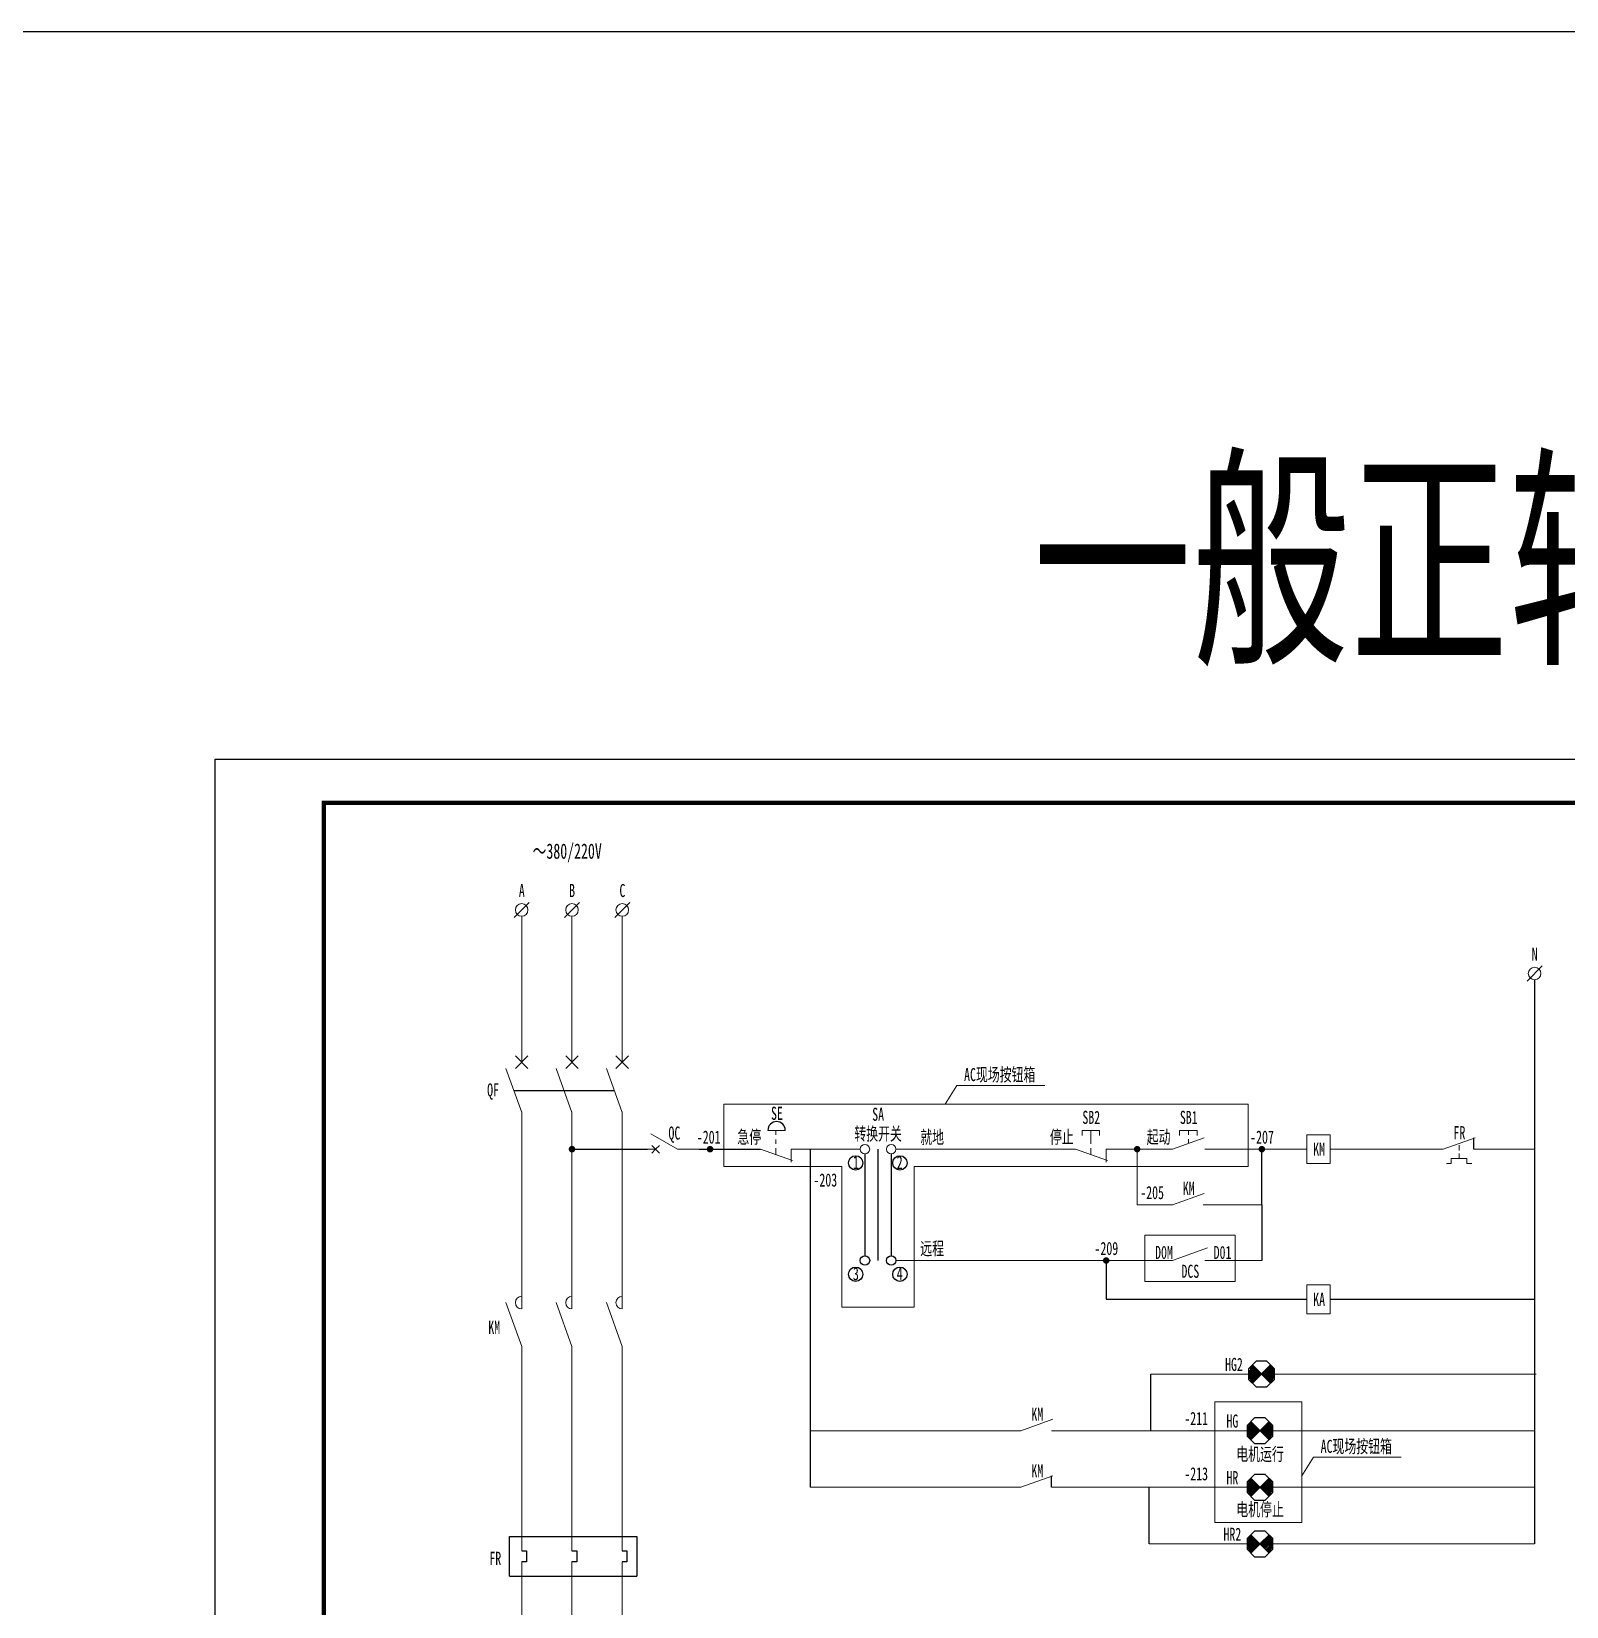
# Model space of a CAD drawing. Header units: millimetres. Extents: x 257344 to 1270023, y 272924 to 540726.
# Drawn here: x 1050194 to 1085439, y 306758 to 342924 of the extents above; entities that cross this region are included whole.
import ezdxf
from ezdxf.enums import TextEntityAlignment as Align

# ---------------------------------------------------------------- set-up
doc = ezdxf.new("R2010")
doc.units = ezdxf.units.MM
doc.linetypes.add('常规', pattern=[20, 10, 0, 10])
for name, color, linetype, lineweight in [('1轮廓实线层', 7, 'Continuous', 18), ('_0', 7, 'Continuous', 25), ('MX', 3, 'Continuous', 0), ('SW', 8, 'Continuous', 20), ('TEXT', 4, 'Continuous', 0)]:
    doc.layers.add(name, color=color, linetype=linetype, lineweight=lineweight)
for name, color, linetype in [('D1', 4, 'Continuous'), ('动力平面导线层', 3, '常规'), ('图框', 7, 'Continuous'), ('标注-照明', 7, 'Continuous'), ('照明平面导线层', 3, 'Continuous'), ('照明平面设备层', 1, 'Continuous'), ('电气-接地设计-接地线', 3, '接地线'), ('表格图框层', 7, 'Continuous')]:
    doc.layers.add(name, color=color, linetype=linetype)
doc.styles.add('标准', font='', dxfattribs={"width": 0.667})
doc.styles.get('标准').set_extended_font_data('NSimSun')
doc.linetypes.add('接地线', pattern='A,500,[136,EESLTYPE.shx,S=100,R=0,X=0,Y=0],500,-200,60,-200', length=1460)

# ---------------------------------------------------------------- blocks, each defined once
blk = doc.blocks.new('*U33')
at = {"layer": '1轮廓实线层'}
for p, q in [((0, 15), (0, 10)), ((0, 5), (-3.5, 11.06)), ((0, 10), (-0.88, 10.88)), ((0, 10), (0.88, 10.88)), ((0, 10), (-0.88, 9.12)), ((0, 10), (0.88, 9.12)), ((0, 5), (0, 0))]:
    blk.add_line(p, q, dxfattribs=at)

msp = doc.modelspace()

# ---------------------------------------------------------------- hatches: boundary and pattern name
at = {"linetype": 'ByBlock', "lineweight": 25}
h = msp.add_hatch(dxfattribs=at)
h.set_pattern_fill('ANSI31', color=3, scale=184.8, style=0)
h.set_pattern_definition([(45, (514033.777, 314289.856), (-16.3341666, 16.3341666), [])])
h.paths.add_polyline_path([(1078436.1, 312094.9), (1078227.2, 312304.1, 0.1991281), (1078140.5, 312094.9, 0.1986966), (1078226.9, 311886)])
h.paths.add_polyline_path([(1078645.4, 312303.8), (1078436.1, 312094.9), (1078645, 311885.6, 0.1991281), (1078731.8, 312094.9, 0.1986966)])
h = msp.add_hatch(dxfattribs=at)
h.set_pattern_fill('ANSI31', color=3, scale=184.8, style=0)
h.set_pattern_definition([(45, (513997.379, 312989.856), (-16.3341666, 16.3341666), [])])
h.paths.add_polyline_path([(1078399.7, 310794.9), (1078190.8, 311004.1, 0.1991281), (1078104.1, 310794.9, 0.1986966), (1078190.5, 310586)])
h.paths.add_polyline_path([(1078609, 311003.8), (1078399.7, 310794.9), (1078608.6, 310585.6, 0.1991281), (1078695.4, 310794.9, 0.1986966)])
h = msp.add_hatch(dxfattribs=at)
h.set_pattern_fill('ANSI31', color=1, scale=184.8, style=0)
h.set_pattern_definition([(45, (513997.379, 311689.856), (-16.3341666, 16.3341666), [])])
h.paths.add_polyline_path([(1078399.7, 309494.9), (1078190.8, 309704.1, 0.1991281), (1078104.1, 309494.9, 0.1986966), (1078190.5, 309286)])
h.paths.add_polyline_path([(1078609, 309703.8), (1078399.7, 309494.9), (1078608.6, 309285.6, 0.1991281), (1078695.4, 309494.9, 0.1986966)])
h = msp.add_hatch(dxfattribs=at)
h.set_pattern_fill('ANSI31', color=1, scale=184.8, style=0)
h.set_pattern_definition([(45, (513997.379, 310389.856), (-16.3341666, 16.3341666), [])])
h.paths.add_polyline_path([(1078399.7, 308194.9), (1078190.8, 308404.1, 0.1991281), (1078104.1, 308194.9, 0.1986966), (1078190.5, 307986)])
h.paths.add_polyline_path([(1078609, 308403.8), (1078399.7, 308194.9), (1078608.6, 307985.6, 0.1991281), (1078695.4, 308194.9, 0.1986966)])

# ---------------------------------------------------------------- linework, layer by layer
at = {"color": 0, "linetype": 'ByBlock', "lineweight": 20}
for p, q in [((1082606.8, 317259.4), (1080012.9, 317259.4)), ((1082972.4, 317349.9), (1082972.4, 317229.3)), ((1084706.1, 317259.4), (1083308.6, 317259.4)), ((1082683, 316933.2), (1082791.5, 316933.2)), ((1082791.5, 316933.2), (1082791.5, 317041.7)), ((1082791.5, 317041.7), (1083153.3, 317041.7)), ((1082972.4, 317162.3), (1082972.4, 317041.7)), ((1083153.3, 317041.7), (1083153.3, 316933.2)), ((1083153.3, 316933.2), (1083261.8, 316933.2))]:
    msp.add_line(p, q, dxfattribs=at)
at = {"color": 3, "linetype": 'ByBlock', "lineweight": 25}
for p, q in [((1078645.4, 312303.8), (1078226.9, 311886)), ((1078645, 311885.6), (1078227.2, 312304.1)), ((1078609, 311003.8), (1078190.5, 310586)), ((1078608.6, 310585.6), (1078190.8, 311004.1))]:
    msp.add_line(p, q, dxfattribs=at)
at = {"color": 1, "linetype": 'ByBlock', "lineweight": 25}
for p, q in [((1078609, 309703.8), (1078190.5, 309286)), ((1078608.6, 309285.6), (1078190.8, 309704.1)), ((1078609, 308403.8), (1078190.5, 307986)), ((1078608.6, 307985.6), (1078190.8, 308404.1))]:
    msp.add_line(p, q, dxfattribs=at)
at = {"linetype": 'ByBlock'}
for p, q in [((1061167.1, 308363.1), (1064089.5, 308363.1)), ((1061167.1, 307458.2), (1061167.1, 308363.1)), ((1064089.5, 308363.1), (1064089.5, 307458.2)), ((1061449.1, 308038.8), (1061556.9, 308038.8)), ((1061556.9, 307782.5), (1061449.1, 307782.5)), ((1061556.9, 308038.8), (1061556.9, 307782.5)), ((1062603.9, 308038.8), (1062711.7, 308038.8)), ((1062711.7, 307782.5), (1062603.9, 307782.5)), ((1062711.7, 308038.8), (1062711.7, 307782.5)), ((1063758.8, 308038.8), (1063866.6, 308038.8)), ((1063866.6, 307782.5), (1063758.8, 307782.5)), ((1063866.6, 308038.8), (1063866.6, 307782.5)), ((1061167.1, 307458.2), (1064089.5, 307458.2))]:
    msp.add_line(p, q, dxfattribs=at)
at = {"color": 3}
msp.add_lwpolyline([(267543.6, 342923.7), (1270023.5, 342923.7), (1270023.5, 272923.7), (267543.6, 272923.7)], close=True, dxfattribs=at)
at = {"color": 7, "linetype": 'ByBlock', "lineweight": 20, "const_width": 75}
for points in [[(1062566.4, 317259.4, 1), (1062641.4, 317259.4, 1)], [(1065737, 317259.4, 1), (1065812, 317259.4, 1)], [(1075542.9, 317259.4, 1), (1075617.9, 317259.4, 1)], [(1078406.6, 317259.4, 1), (1078481.6, 317259.4, 1)], [(1074832.2, 314703.2, 1), (1074907.2, 314703.2, 1)]]:
    msp.add_lwpolyline(points, format="xyb", close=True, dxfattribs=at)
at = {"color": 3, "linetype": 'ByBlock', "lineweight": 25}
for points in [[(1078313.7, 312390.6), (1078140.5, 312217.4), (1078140.5, 311972.4), (1078313.7, 311799.2), (1078558.6, 311799.2), (1078731.8, 311972.4), (1078731.8, 312217.4), (1078558.6, 312390.6)], [(1078277.3, 311090.6), (1078104.1, 310917.4), (1078104.1, 310672.4), (1078277.3, 310499.2), (1078522.2, 310499.2), (1078695.4, 310672.4), (1078695.4, 310917.4), (1078522.2, 311090.6)]]:
    msp.add_lwpolyline(points, close=True, dxfattribs=at)
at = {"color": 1, "linetype": 'ByBlock', "lineweight": 25}
for points in [[(1078277.3, 309790.6), (1078104.1, 309617.4), (1078104.1, 309372.4), (1078277.3, 309199.2), (1078522.2, 309199.2), (1078695.4, 309372.4), (1078695.4, 309617.4), (1078522.2, 309790.6)], [(1078277.3, 308490.6), (1078104.1, 308317.4), (1078104.1, 308072.4), (1078277.3, 307899.2), (1078522.2, 307899.2), (1078695.4, 308072.4), (1078695.4, 308317.4), (1078522.2, 308490.6)]]:
    msp.add_lwpolyline(points, close=True, dxfattribs=at)
at = {"layer": '_0', "color": 0, "linetype": 'ByBlock', "ltscale": 500}
msp.add_line((1061268.6, 318609.6), (1063578.3, 318609.6), dxfattribs=at)
at = {"layer": 'D1', "color": 1, "linetype": 'ByBlock'}
msp.add_arc((1067301.3, 317691.1), 200.5, 0, 180, dxfattribs=at)
at = {"layer": 'MX', "color": 7, "linetype": 'ByBlock', "lineweight": 20}
for p, q in [((1061275.8, 322580.3), (1061622.3, 322926.7)), ((1061449.1, 322609.3), (1061449.1, 319259.2)), ((1062430.7, 322580.3), (1062777.2, 322926.7)), ((1062603.9, 322609.3), (1062603.9, 319259.2)), ((1063585.6, 322580.3), (1063932, 322926.7)), ((1063758.8, 322609.3), (1063758.8, 319259.2)), ((1084532.8, 321120.5), (1084879.3, 321467)), ((1061593.4, 319403.5), (1061304.7, 319114.8)), ((1061593.4, 319114.8), (1061304.7, 319403.5)), ((1062748.3, 319403.5), (1062459.6, 319114.8)), ((1062748.3, 319114.8), (1062459.6, 319403.5)), ((1063903.2, 319403.5), (1063614.4, 319114.8)), ((1063903.2, 319114.8), (1063614.4, 319403.5)), ((1061449.1, 318104.3), (1061088.2, 319114.8)), ((1062603.9, 318104.3), (1062243, 319114.8)), ((1063758.8, 318104.3), (1063397.9, 319114.8)), ((1061449.1, 313591.7), (1061449.1, 318114.4)), ((1062603.9, 313591.7), (1062603.9, 318114.4)), ((1063758.8, 313591.7), (1063758.8, 318114.4)), ((1061449.1, 312725.5), (1061088.2, 313736)), ((1062603.9, 312725.5), (1062243, 313736)), ((1063758.8, 312725.5), (1063397.9, 313736)), ((1061449.1, 308038.8), (1061449.1, 312725.5)), ((1062603.9, 312725.5), (1062603.9, 308038.8)), ((1063758.8, 312725.5), (1063758.8, 308038.8)), ((1061449.1, 307791.3), (1061449.1, 302112)), ((1062603.9, 307782.5), (1062603.9, 301566.2)), ((1063758.8, 307782.5), (1063758.8, 302112))]:
    msp.add_line(p, q, dxfattribs=at)
for centre in [(1061449.1, 322753.5), (1062603.9, 322753.5), (1063758.8, 322753.5), (1084706, 321293.8)]:
    msp.add_circle(centre, 144.4, dxfattribs=at)
for centre in [(1061449.1, 313736), (1062603.9, 313736), (1063758.8, 313736)]:
    msp.add_arc(centre, 144.4, 90, 269.99999, dxfattribs=at)
at = {"layer": 'TEXT', "color": 7, "linetype": 'ByBlock', "ltscale": 100}
for centre in [(1069330, 317259.4), (1069933.5, 317259.4)]:
    msp.add_circle(centre, 109.7, dxfattribs=at)
at = {"layer": '动力平面导线层', "color": 0, "linetype": 'ByBlock'}
for p, q in [((1084706, 321149.4), (1084706, 308194.9)), ((1065524, 317259.4), (1066935.7, 317259.4)), ((1068075.3, 317259.4), (1068075.3, 309494.9)), ((1078444.1, 315981.3), (1078444.1, 314703.2)), ((1074869.7, 314703.2), (1074869.7, 313811.6)), ((1074869.7, 313811.6), (1079477.2, 313811.6))]:
    msp.add_line(p, q, dxfattribs=at)
at = {"layer": '动力平面导线层', "color": 0, "linetype": 'ByBlock', "lineweight": -3, "ltscale": 100}
msp.add_line((1083308.6, 317259.4), (1083308.6, 317520.9), dxfattribs=at)
at = {"layer": '动力平面导线层', "color": 0}
for p, q in [((1075896, 310794.9), (1075896, 312094.9)), ((1075859.6, 308194.9), (1075859.6, 309494.9))]:
    msp.add_line(p, q, dxfattribs=at)
at = {"layer": '图框', "linetype": 'Continuous', "lineweight": 100, "const_width": 100}
msp.add_lwpolyline([(1056908.8, 285214.5), (1112808.8, 285214.5), (1112808.8, 325214.5), (1056908.8, 325214.5)], close=True, dxfattribs=at)
at = {"layer": '标注-照明', "linetype": 'ByBlock', "lineweight": 25, "ltscale": 100}
for p, q in [((1062603.9, 317259.4), (1064338.1, 317259.4)), ((1069330, 317149.7), (1069330, 314812.9)), ((1069933.5, 317149.7), (1069933.5, 314812.9)), ((1073615.1, 309494.9), (1073615.1, 309756.3))]:
    msp.add_line(p, q, dxfattribs=at)
at = {"layer": '标注-照明', "color": 0, "linetype": 'ByBlock', "lineweight": 25, "ltscale": 100}
msp.add_line((1069632, 314703.2), (1069632, 317259.4), dxfattribs=at)
at = {"layer": '标注-照明', "linetype": 'ByBlock', "lineweight": 25, "ltscale": 100}
for centre, radius in [((1069116.7, 316944.1), 164.8), ((1070133, 316944.1), 164.8), ((1069330, 314703.2), 109.7), ((1069933.5, 314703.2), 109.7), ((1069116.7, 314387.8), 164.8), ((1070133, 314387.8), 164.8)]:
    msp.add_circle(centre, radius, dxfattribs=at)
at = {"layer": '照明平面导线层', "color": 6, "linetype": 'ByBlock', "lineweight": 20}
for p, q in [((1071438.6, 318720.4), (1071173.8, 318292.8)), ((1071438.6, 318720.4), (1073457.3, 318720.4)), ((1066088.5, 318292.8), (1078129.2, 318292.8)), ((1066088.5, 318292.8), (1066088.5, 316857.9)), ((1078129.2, 318292.8), (1078129.2, 316857.9)), ((1068797.2, 316857.9), (1066088.5, 316857.9)), ((1078129.2, 316857.9), (1070464.2, 316857.9)), ((1077365.4, 311458.3), (1079361.3, 311458.3)), ((1077366.3, 308685.8), (1077366.3, 311458.3)), ((1079361.3, 308685.8), (1079361.3, 311458.3)), ((1079626.2, 310184.2), (1079361.3, 309756.5)), ((1079626.2, 310184.2), (1081644.8, 310184.2)), ((1077365.4, 308685.8), (1079361.3, 308685.8))]:
    msp.add_line(p, q, dxfattribs=at)
at = {"layer": '照明平面导线层', "color": 1, "linetype": 'ByBlock', "lineweight": 20}
msp.add_line((1067501.8, 317691.1), (1067100.8, 317691.1), dxfattribs=at)
at = {"layer": '照明平面导线层', "color": 0, "linetype": 'ByBlock', "lineweight": 20}
for p, q in [((1067286.6, 317590.8), (1067286.6, 317691.1)), ((1074518.9, 317490.6), (1074518.9, 317691.1)), ((1076756.9, 317590.8), (1076756.9, 317691.1)), ((1066935.7, 317259.4), (1067666.8, 316998)), ((1067286.6, 317384.8), (1067286.6, 317485)), ((1067286.6, 317134), (1067286.6, 317284.5)), ((1067637.4, 317259.4), (1069220.3, 317259.4)), ((1067637.4, 317259.4), (1067637.4, 316958.2)), ((1074168, 317259.4), (1070043.2, 317259.4)), ((1074168, 317259.4), (1074899.1, 316998)), ((1074518.9, 317384.8), (1074518.9, 317485)), ((1074518.9, 317134), (1074518.9, 317284.5)), ((1076391.4, 317259.4), (1074869.7, 317259.4)), ((1074869.7, 317259.4), (1074869.7, 316958.2)), ((1075580.4, 317259.4), (1075580.4, 315981.3)), ((1076391.4, 317259.4), (1077122.5, 317520.9)), ((1076756.9, 317390.2), (1076756.9, 317485.4)), ((1077134.1, 317259.4), (1079477.2, 317259.4)), ((1082606.8, 317259.4), (1083338, 317520.9)), ((1076391.4, 315981.3), (1077122.5, 316242.8)), ((1076391.4, 315981.3), (1075580.4, 315981.3)), ((1077093.1, 315981.3), (1078444.1, 315981.3)), ((1070043.2, 314703.2), (1070830.6, 314703.2)), ((1070830.6, 314703.2), (1076391.4, 314703.2)), ((1077134.1, 314703.2), (1078444.1, 314703.2)), ((1075896, 312094.9), (1078140.5, 312094.9)), ((1078731.8, 312094.9), (1084742.4, 312094.9)), ((1072913.3, 310794.9), (1073644.4, 311056.3)), ((1068075.3, 310794.9), (1072913.3, 310794.9)), ((1073615.1, 310794.9), (1078104.1, 310794.9)), ((1078695.4, 310794.9), (1084706.2, 310794.9)), ((1072913.3, 309494.9), (1073644.4, 309756.3)), ((1068075.3, 309494.9), (1072913.3, 309494.9)), ((1073615.1, 309494.9), (1078104.1, 309494.9)), ((1078695.4, 309494.9), (1084706, 309494.9)), ((1075859.6, 308194.9), (1078104.1, 308194.9)), ((1078695.4, 308194.9), (1084706, 308194.9))]:
    msp.add_line(p, q, dxfattribs=at)
at = {"layer": '照明平面导线层', "color": 7, "linetype": 'ByBlock', "lineweight": 20}
msp.add_line((1076391.4, 314703.2), (1077195.6, 314990.8), dxfattribs=at)
at = {"layer": '照明平面导线层', "color": 0, "linetype": 'ByBlock', "lineweight": 20}
for points in [[(1074719.4, 317570.8), (1074719.4, 317691.1), (1074318.4, 317691.1), (1074318.4, 317570.8)], [(1076957.4, 317570.8), (1076957.4, 317691.1), (1076556.4, 317691.1), (1076556.4, 317570.8)]]:
    msp.add_lwpolyline(points, dxfattribs=at)
for points in [[(1079477.2, 317590.2), (1080012.9, 317590.2), (1080012.9, 316928.7), (1079477.2, 316928.7)], [(1079477.2, 314142.4), (1080012.9, 314142.4), (1080012.9, 313480.8), (1079477.2, 313480.8)]]:
    msp.add_lwpolyline(points, close=True, dxfattribs=at)
at = {"layer": '照明平面设备层', "color": 0, "lineweight": -3, "ltscale": 100}
msp.add_lwpolyline([(1054408.8, 326214.5), (1113808.8, 326214.5), (1113808.8, 284214.5), (1054408.8, 284214.5)], close=True, dxfattribs=at)
at = {"layer": '电气-接地设计-接地线', "color": 0, "linetype": 'ByBlock', "lineweight": -3}
for p, q in [((1078444.1, 315981.3), (1078444.1, 317259.4)), ((1080012.9, 313811.6), (1084706.1, 313811.6))]:
    msp.add_line(p, q, dxfattribs=at)
at = {"layer": '表格图框层', "color": 6, "linetype": 'ByBlock', "lineweight": 20, "ltscale": 50}
for p, q in [((1068797.2, 313634.3), (1068797.2, 316857.9)), ((1070464.2, 316857.9), (1070464.2, 313634.3)), ((1070464.2, 313634.3), (1068797.2, 313634.3))]:
    msp.add_line(p, q, dxfattribs=at)
at = {"layer": '表格图框层', "color": 4, "linetype": 'ByBlock', "lineweight": 20, "ltscale": 50}
for p, q in [((1075756.8, 315282.2), (1077830.2, 315282.2)), ((1075756.8, 315282.2), (1075756.8, 314218.8)), ((1077830.2, 315282.2), (1077830.2, 314218.8)), ((1075756.8, 314218.8), (1077830.2, 314218.8))]:
    msp.add_line(p, q, dxfattribs=at)

# ---------------------------------------------------------------- block references
at = {"layer": '_0', "color": 3, "linetype": 'ByBlock', "xscale": -100, "yscale": 100, "zscale": 100, "rotation": 90}
msp.add_blockref('*U33', (1065524, 317259.4), dxfattribs=at)

# ---------------------------------------------------------------- texts
at = {"layer": 'SW', "color": 4, "linetype": 'ByBlock', "lineweight": 25, "style": '标准', "width": 0.667}
msp.add_text('一般正转电机', height=4000, dxfattribs=at).set_placement((1084108.8, 328795.2), align=Align.CENTER)
at = {"layer": 'TEXT', "color": 7, "linetype": 'ByBlock', "ltscale": 100, "style": '标准', "width": 0.667}
for s, height, p in [('～380/220V', 350, (1062493.2, 323928.5)), ('A', 300, (1061451.4, 323048.1)), ('B', 300, (1062606.3, 323048.1)), ('C', 300, (1063761.2, 323048.1)), ('N', 300, (1084708.4, 321588.3)), ('QF', 300, (1060792.1, 318470)), ('SE', 300, (1067309.4, 317932.7)), ('SA', 300, (1069632.9, 317911)), ('SB2', 300, (1074527, 317839.7)), ('SB1', 300, (1076765.1, 317839.7)), ('QC', 300, (1064955.4, 317479.7)), ('转换开关', 300, (1069632.9, 317461.9)), ('就地', 300, (1070873.7, 317385.5)), ('停止', 300, (1073849.5, 317390.2)), ('起动', 300, (1076072.9, 317390.2)), ('FR', 300, (1082980.6, 317488.7)), ('KM', 300, (1079758.6, 317109)), ('1', 300, (1069122.5, 316804.8)), ('2', 300, (1070127.5, 316804.8)), ('KM', 300, (1076765.1, 316210.6)), ('远程', 300, (1070873.7, 314829.2)), ('D0M', 300, (1076196.9, 314738.8)), ('D01', 300, (1077540.7, 314738.8)), ('3', 300, (1069122.5, 314248.6)), ('4', 300, (1070127.5, 314248.6)), ('KA', 300, (1079758.6, 313661.2)), ('KM', 300, (1060817.9, 313019)), ('HG2', 300, (1077802.9, 312167)), ('KM', 300, (1073287.1, 311024.1)), ('HG', 300, (1077766.5, 310867)), ('电机运行', 300, (1078402.8, 310106.4)), ('KM', 300, (1073287.1, 309724.1)), ('HR', 300, (1077766.5, 309567)), ('电机停止', 300, (1078402.8, 308836.9)), ('HR2', 300, (1077766.5, 308267)), ('FR', 300, (1060842.3, 307714.2))]:
    msp.add_text(s, height=height, dxfattribs=at).set_placement(p, align=Align.CENTER)
at = {"layer": 'TEXT', "color": 6, "linetype": 'ByBlock', "ltscale": 100, "style": '标准', "width": 0.667}
for p in [(1072424.8, 318821.9), (1080612.3, 310285.6)]:
    msp.add_text('AC现场按钮箱', height=300, dxfattribs=at).set_placement(p, align=Align.CENTER)
at = {"layer": 'TEXT', "color": 2, "linetype": 'ByBlock', "ltscale": 100, "style": '标准', "width": 0.667}
for s, p in [('-201', (1065742.3, 317385.9)), ('-207', (1078447.7, 317385.9)), ('-203', (1068420.5, 316401.8)), ('-205', (1075924.4, 316113)), ('-209', (1074873.4, 314829.7)), ('-211', (1076935.3, 310926.6)), ('-213', (1076935.3, 309655))]:
    msp.add_text(s, height=300, dxfattribs=at).set_placement(p, align=Align.CENTER)
at = {"layer": 'TEXT', "color": 1, "linetype": 'ByBlock', "ltscale": 100, "style": '标准', "width": 0.667}
msp.add_text('急停', height=300, dxfattribs=at).set_placement((1066674.4, 317390.2), align=Align.CENTER)
at = {"layer": 'TEXT', "color": 4, "linetype": 'ByBlock', "ltscale": 100, "style": '标准', "width": 0.667}
msp.add_text('DCS', height=300, dxfattribs=at).set_placement((1076801.7, 314306.1), align=Align.CENTER)

doc.saveas('drawing.dxf')
